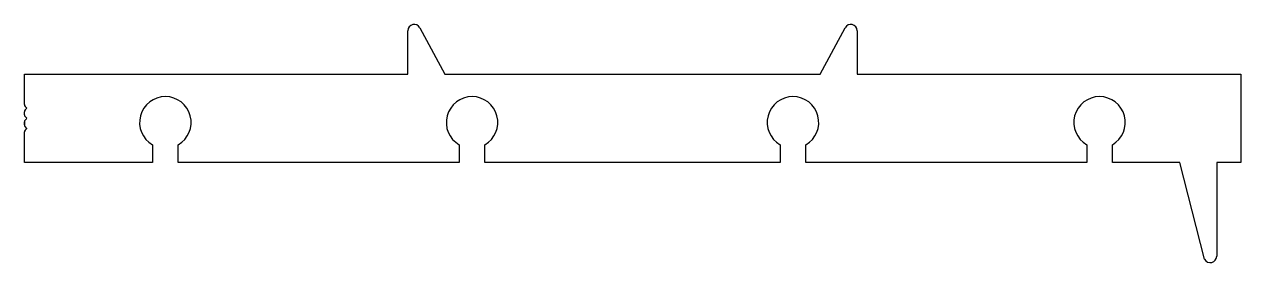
# Model space of a CAD drawing. Extents: x -58 to 63, y 4 to 28.
import ezdxf

# ---------------------------------------------------------------- set-up
doc = ezdxf.new("R2010")
doc.units = 0
doc.layers.add('OBJECT', color=7, linetype='CONTINUOUS')

msp = doc.modelspace()

# ---------------------------------------------------------------- linework, layer by layer
at = {"layer": 'OBJECT', "color": 7}
for p, q in [((-19.78, 22.78), (-19.78, 27.07)), ((-18.59, 27.37), (-16.12, 22.78)), ((21.01, 22.78), (23.47, 27.37)), ((24.67, 27.07), (24.67, 22.78)), ((-57.72, 19.76), (-57.72, 22.78)), ((-57.72, 22.78), (-19.78, 22.78)), ((-16.12, 22.78), (21.01, 22.78)), ((24.67, 22.78), (62.61, 22.78)), ((62.61, 22.78), (62.61, 14.04)), ((-57.48, 19.41), (-57.65, 19.58)), ((-57.65, 19.23), (-57.48, 19.4)), ((-57.72, 18.76), (-57.72, 19.05)), ((-57.72, 17.76), (-57.72, 18.05)), ((-57.72, 18.05), (-57.72, 17.76)), ((-57.72, 17.76), (-57.72, 18.05)), ((-57.72, 18.05), (-57.72, 17.76)), ((-57.72, 17.76), (-57.72, 18.05)), ((-57.48, 18.41), (-57.65, 18.58)), ((-57.65, 18.23), (-57.48, 18.4)), ((-57.72, 14.04), (-57.72, 17.05)), ((-57.72, 17.05), (-57.72, 17.05)), ((-57.48, 17.41), (-57.65, 17.58)), ((-57.65, 17.23), (-57.48, 17.4)), ((-45.04, 15.79), (-45.04, 14.04)), ((-42.5, 14.04), (-42.5, 15.79)), ((-14.7, 15.79), (-14.7, 14.04)), ((-12.16, 14.04), (-12.16, 15.79)), ((17.05, 15.79), (17.05, 14.04)), ((19.59, 14.04), (19.59, 15.79)), ((47.38, 15.79), (47.38, 14.04)), ((49.92, 14.04), (49.92, 15.79)), ((-45.04, 14.04), (-57.72, 14.04)), ((-41.48, 14.04), (-42.5, 14.04)), ((-15.72, 14.04), (-41.48, 14.04)), ((-14.7, 14.04), (-15.72, 14.04)), ((17.05, 14.04), (-12.16, 14.04)), ((20.6, 14.04), (19.59, 14.04)), ((46.37, 14.04), (20.6, 14.04)), ((47.38, 14.04), (46.37, 14.04)), ((56.58, 14.04), (49.92, 14.04)), ((59.04, 4.45), (56.58, 14.04)), ((62.61, 14.04), (60.24, 14.04)), ((60.24, 14.04), (60.24, 4.75))]:
    msp.add_line(p, q, dxfattribs=at)
for centre, radius, start, end in [((-19.15, 27.07), 0.635, 28.2171, 180.0001), ((24.03, 27.07), 0.635, 359.9999, 151.7829), ((-43.77, 18), 2.55, 299.8356, 240.1644), ((-13.43, 18), 2.55, 299.8356, 240.1644), ((18.32, 18), 2.55, 299.8356, 240.1644), ((48.65, 18), 2.55, 299.8356, 240.1644), ((-57.47, 19.76), 0.25, 180, 225), ((-57.48, 19.41), 0.008, 315, 45), ((-57.47, 19.05), 0.25, 135, 180), ((-57.47, 18.76), 0.25, 180, 225), ((-57.47, 18.05), 0.25, 135, 180), ((-57.48, 18.41), 0.008, 315, 45), ((-57.47, 17.76), 0.25, 180, 225), ((-57.47, 17.05), 0.25, 135, 180), ((-57.48, 17.41), 0.008, 315, 45), ((59.6, 4.75), 0.635, 208.2171, 0.0001)]:
    msp.add_arc(centre, radius, start, end, dxfattribs=at)

doc.saveas('drawing.dxf')
